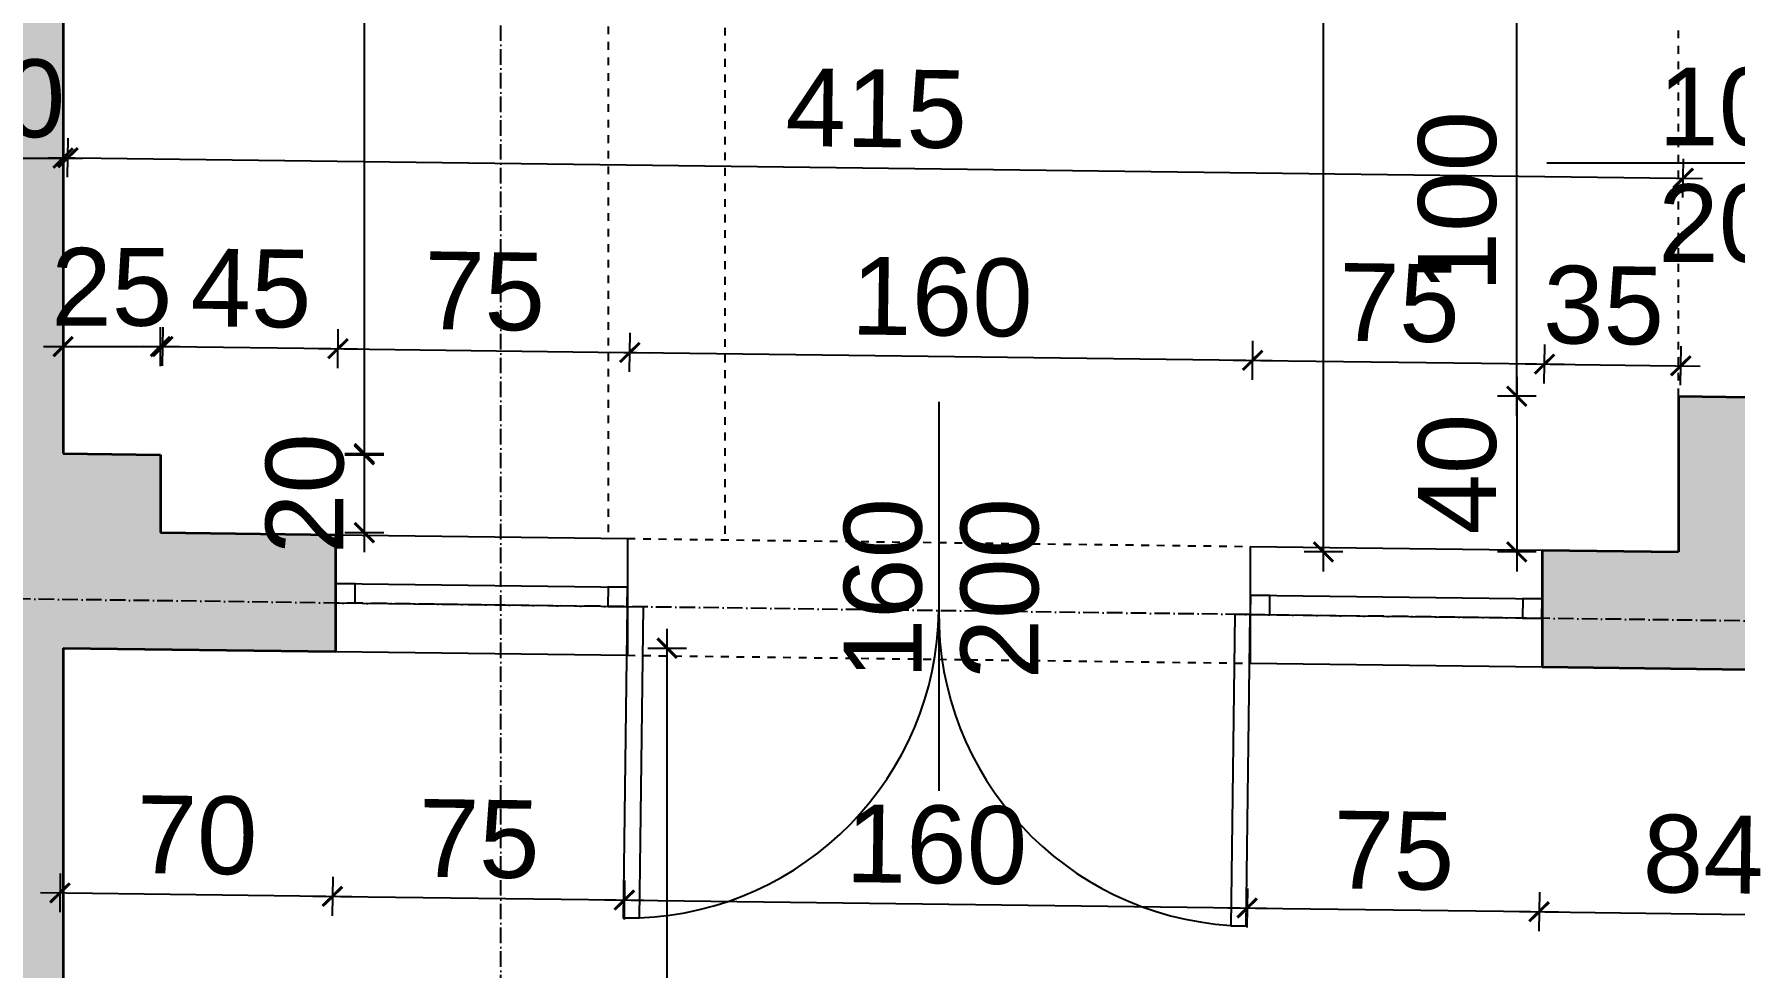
# Model space of a CAD drawing. Header units: inches. Extents: x -72385 to 39588, y -6525 to 66685.
# Drawn here: x -41119.8 to -40683.1, y 22672.8 to 22912.5 of the extents above; entities that cross this region are included whole.
import ezdxf

# ---------------------------------------------------------------- set-up
doc = ezdxf.new("R2010")
doc.units = ezdxf.units.IN
doc.header["$MEASUREMENT"] = 0
doc.linetypes.add('DashDot', pattern=[0.6, 0.4, -0.1, 0, -0.1])
doc.linetypes.add('Hidden', pattern=[0.4, 0.2, -0.2])
for name, color, linetype, lineweight in [('Врати', 251, 'Continuous', 25), ('Изгледни линии', 253, 'Continuous', 25), ('Линия на разрез', 252, 'DashDot', 25), ('Надписи врати', 252, 'Continuous', 25), ('Надписи коти вътрешни', 252, 'Continuous', 25), ('Оси', 252, 'DashDot', 25), ('Прозорци', 251, 'Continuous', 25), ('Пунктир', 253, 'Hidden', 25), ('Разрезни линии', 7, 'Continuous', 35), ('Щрих стени', 254, 'Continuous', 25)]:
    doc.layers.add(name, color=color, linetype=linetype, lineweight=lineweight)
doc.styles.add('Arial Regular', font='arial.ttf')
doc.styles.get("Standard").update_dxf_attribs({"font": 'arial.ttf'})
doc.dimstyles.new('Annotative', dxfattribs={"dimscale": 0, "dimtxt": 20, "dimasz": 5, "dimexe": 5, "dimexo": 5, "dimgap": 5, "dimtad": 1, "dimdec": 0, "dimzin": 0, "dimdsep": 46, "dimtxsty": 'Standard', "dimblk": 'ARCHTICK', "dimcen": 5, "dimdle": 5, "dimadec": 0, "dimazin": 0, "dimtfac": 1, "dimtdec": 0, "dimtofl": 0, "dimtmove": 0, "dimatfit": 3, "dimldrblk": 'ARCHTICK', "dimfxl": 5, "dimfxlon": 1, "dimtolj": 1, "dimtzin": 0, "dimarcsym": 1})

# ---------------------------------------------------------------- blocks, each defined once
blk = doc.blocks.new('_ArchTick')
at = {"color": 0, "linetype": 'ByBlock', "const_width": 0.15}
blk.add_lwpolyline([(-0.5, -0.5), (0.5, 0.5)], dxfattribs=at)
blk = doc.blocks.new('*D3079')
at = {"layer": 'Defpoints', "color": 0, "ltscale": 50, "transparency": 16777216}
for p in [(-41112.34, 23137.53), (-41112.34, 22804.75), (-41034.95, 22804.75)]:
    blk.add_point(p, dxfattribs=at)
at = {"layer": 'Надписи коти вътрешни', "color": 0, "lineweight": -2, "ltscale": 50, "transparency": 16777216}
for p, q in [((-41034.95, 23142.53), (-41034.95, 22799.75)), ((-41039.95, 23137.53), (-41029.95, 23137.53)), ((-41039.95, 22804.75), (-41029.95, 22804.75))]:
    blk.add_line(p, q, dxfattribs=at)
at = {"layer": 'Надписи коти вътрешни', "color": 0, "lineweight": -2, "ltscale": 50, "transparency": 16777216, "xscale": 5, "yscale": 5, "zscale": 5}
for p, rotation in [((-41034.95, 23137.53), 90), ((-41034.95, 22804.75), 270)]:
    blk.add_blockref('_ArchTick', p, dxfattribs=dict(at, rotation=rotation))
at = {"layer": 'Надписи коти вътрешни', "color": 0, "ltscale": 50, "transparency": 16777216, "insert": (-41050.17, 22971.14), "char_height": 20, "attachment_point": 5, "rotation": 90}
blk.add_mtext('\\A1;333', dxfattribs=at)
blk = doc.blocks.new('*D3080')
at = {"layer": 'Defpoints', "color": 0, "ltscale": 50, "transparency": 16777216}
for p in [(-41087.34, 22832.22), (-41112.34, 22804.75), (-41087.34, 22804.43)]:
    blk.add_point(p, dxfattribs=at)
at = {"layer": 'Надписи коти вътрешни', "color": 0, "lineweight": -2, "ltscale": 50, "transparency": 16777216}
for p, q in [((-41112.34, 22827.22), (-41112.34, 22837.22)), ((-41087.34, 22827.22), (-41087.34, 22837.22)), ((-41117.34, 22832.22), (-41082.34, 22832.22))]:
    blk.add_line(p, q, dxfattribs=at)
at = {"layer": 'Надписи коти вътрешни', "color": 0, "lineweight": -2, "ltscale": 50, "transparency": 16777216, "xscale": 5, "yscale": 5, "zscale": 5, "rotation": 180}
blk.add_blockref('_ArchTick', (-41112.34, 22832.22), dxfattribs=at)
at = {"layer": 'Надписи коти вътрешни', "color": 0, "lineweight": -2, "ltscale": 50, "transparency": 16777216, "xscale": 5, "yscale": 5, "zscale": 5}
blk.add_blockref('_ArchTick', (-41087.34, 22832.22), dxfattribs=at)
at = {"layer": 'Надписи коти вътрешни', "color": 0, "ltscale": 50, "transparency": 16777216, "insert": (-41099.84, 22847.43), "char_height": 20, "attachment_point": 5}
blk.add_mtext('\\A1;25', dxfattribs=at)
blk = doc.blocks.new('*D3081')
at = {"layer": 'Defpoints', "color": 0, "ltscale": 50, "transparency": 16777216}
for p in [(-41041.73, 22831.68), (-41087.34, 22784.43), (-41042.34, 22783.85)]:
    blk.add_point(p, dxfattribs=at)
at = {"layer": 'Надписи коти вътрешни', "color": 0, "lineweight": -2, "ltscale": 50, "transparency": 16777216}
for p, q in [((-41086.79, 22827.25), (-41086.66, 22837.25)), ((-41041.79, 22826.68), (-41041.66, 22836.68)), ((-41091.73, 22832.32), (-41036.73, 22831.62))]:
    blk.add_line(p, q, dxfattribs=at)
at = {"layer": 'Надписи коти вътрешни', "color": 0, "lineweight": -2, "ltscale": 50, "transparency": 16777216, "xscale": 5, "yscale": 5, "zscale": 5}
for p, rotation in [((-41086.73, 22832.25), 179.270628652551), ((-41041.73, 22831.68), 359.270628652551)]:
    blk.add_blockref('_ArchTick', p, dxfattribs=dict(at, rotation=rotation))
at = {"layer": 'Надписи коти вътрешни', "color": 0, "ltscale": 50, "transparency": 16777216, "insert": (-41064.04, 22847.13), "char_height": 20, "attachment_point": 5, "rotation": 359.2706}
blk.add_mtext('\\A1;45', dxfattribs=at)
blk = doc.blocks.new('*D3082')
at = {"layer": 'Defpoints', "color": 0, "ltscale": 50, "transparency": 16777216}
for p in [(-40966.73, 22830.72), (-41042.34, 22783.85), (-40967.34, 22782.9)]:
    blk.add_point(p, dxfattribs=at)
at = {"layer": 'Надписи коти вътрешни', "color": 0, "lineweight": -2, "ltscale": 50, "transparency": 16777216}
for p, q in [((-41041.79, 22826.68), (-41041.66, 22836.68)), ((-40966.79, 22825.72), (-40966.66, 22835.72)), ((-41046.73, 22831.74), (-40961.73, 22830.66))]:
    blk.add_line(p, q, dxfattribs=at)
at = {"layer": 'Надписи коти вътрешни', "color": 0, "lineweight": -2, "ltscale": 50, "transparency": 16777216, "xscale": 5, "yscale": 5, "zscale": 5}
for p, rotation in [((-41041.73, 22831.68), 179.2706286525434), ((-40966.73, 22830.72), 359.2706286525434)]:
    blk.add_blockref('_ArchTick', p, dxfattribs=dict(at, rotation=rotation))
at = {"layer": 'Надписи коти вътрешни', "color": 0, "ltscale": 50, "transparency": 16777216, "insert": (-41004.04, 22846.37), "char_height": 20, "attachment_point": 5, "rotation": 359.2706}
blk.add_mtext('\\A1;75', dxfattribs=at)
blk = doc.blocks.new('*D3083')
at = {"layer": 'Defpoints', "color": 0, "ltscale": 50, "transparency": 16777216}
for p in [(-40806.73, 22828.69), (-40967.34, 22782.9), (-40807.34, 22780.86)]:
    blk.add_point(p, dxfattribs=at)
at = {"layer": 'Надписи коти вътрешни', "color": 0, "lineweight": -2, "ltscale": 50, "transparency": 16777216}
for p, q in [((-40966.79, 22825.72), (-40966.66, 22835.72)), ((-40806.79, 22823.69), (-40806.66, 22833.69)), ((-40971.73, 22830.79), (-40801.73, 22828.62))]:
    blk.add_line(p, q, dxfattribs=at)
at = {"layer": 'Надписи коти вътрешни', "color": 0, "lineweight": -2, "ltscale": 50, "transparency": 16777216, "xscale": 5, "yscale": 5, "zscale": 5}
for p, rotation in [((-40966.73, 22830.72), 179.2706286525475), ((-40806.73, 22828.69), 359.2706286525475)]:
    blk.add_blockref('_ArchTick', p, dxfattribs=dict(at, rotation=rotation))
at = {"layer": 'Надписи коти вътрешни', "color": 0, "ltscale": 50, "transparency": 16777216, "insert": (-40886.53, 22844.92), "char_height": 20, "attachment_point": 5, "rotation": 359.2706}
blk.add_mtext('\\A1;160', dxfattribs=at)
blk = doc.blocks.new('*D3084')
at = {"layer": 'Defpoints', "color": 0, "ltscale": 50, "transparency": 16777216}
for p in [(-40731.73, 22827.73), (-40807.34, 22780.86), (-40732.34, 22779.91)]:
    blk.add_point(p, dxfattribs=at)
at = {"layer": 'Надписи коти вътрешни', "color": 0, "lineweight": -2, "ltscale": 50, "transparency": 16777216}
for p, q in [((-40806.79, 22823.69), (-40806.66, 22833.69)), ((-40731.79, 22822.73), (-40731.66, 22832.73)), ((-40811.73, 22828.75), (-40726.73, 22827.67))]:
    blk.add_line(p, q, dxfattribs=at)
at = {"layer": 'Надписи коти вътрешни', "color": 0, "lineweight": -2, "ltscale": 50, "transparency": 16777216, "xscale": 5, "yscale": 5, "zscale": 5}
for p, rotation in [((-40806.73, 22828.69), 179.2706286525434), ((-40731.73, 22827.73), 359.2706286525434)]:
    blk.add_blockref('_ArchTick', p, dxfattribs=dict(at, rotation=rotation))
at = {"layer": 'Надписи коти вътрешни', "color": 0, "ltscale": 50, "transparency": 16777216, "insert": (-40769.04, 22843.38), "char_height": 20, "attachment_point": 5, "rotation": 359.2706}
blk.add_mtext('\\A1;75', dxfattribs=at)
blk = doc.blocks.new('*D3085')
at = {"layer": 'Defpoints', "color": 0, "ltscale": 50, "transparency": 16777216}
for p in [(-40696.73, 22827.29), (-40732.34, 22779.91), (-40697.34, 22779.46)]:
    blk.add_point(p, dxfattribs=at)
at = {"layer": 'Надписи коти вътрешни', "color": 0, "lineweight": -2, "ltscale": 50, "transparency": 16777216}
for p, q in [((-40731.79, 22822.73), (-40731.66, 22832.73)), ((-40696.79, 22822.29), (-40696.66, 22832.29)), ((-40736.73, 22827.8), (-40691.73, 22827.22))]:
    blk.add_line(p, q, dxfattribs=at)
at = {"layer": 'Надписи коти вътрешни', "color": 0, "lineweight": -2, "ltscale": 50, "transparency": 16777216, "xscale": 5, "yscale": 5, "zscale": 5}
for p, rotation in [((-40731.73, 22827.73), 179.2706286525401), ((-40696.73, 22827.29), 359.2706286525402)]:
    blk.add_blockref('_ArchTick', p, dxfattribs=dict(at, rotation=rotation))
at = {"layer": 'Надписи коти вътрешни', "color": 0, "ltscale": 50, "transparency": 16777216, "insert": (-40716.53, 22842.76), "char_height": 20, "attachment_point": 5, "rotation": 359.2706}
blk.add_mtext('\\A1;35', dxfattribs=at)
blk = doc.blocks.new('*D3087')
at = {"layer": 'Defpoints', "color": 0, "ltscale": 50, "transparency": 16777216}
for p in [(-40738.86, 22919.47), (-40697.34, 22919.47), (-40697.34, 22819.47)]:
    blk.add_point(p, dxfattribs=at)
at = {"layer": 'Надписи коти вътрешни', "color": 0, "lineweight": -2, "ltscale": 50, "transparency": 16777216}
for p, q in [((-40738.86, 22814.47), (-40738.86, 22924.47)), ((-40733.86, 22919.47), (-40743.86, 22919.47)), ((-40733.86, 22819.47), (-40743.86, 22819.47))]:
    blk.add_line(p, q, dxfattribs=at)
at = {"layer": 'Надписи коти вътрешни', "color": 0, "lineweight": -2, "ltscale": 50, "transparency": 16777216, "xscale": 5, "yscale": 5, "zscale": 5}
for p, rotation in [((-40738.86, 22919.47), 90), ((-40738.86, 22819.47), 270)]:
    blk.add_blockref('_ArchTick', p, dxfattribs=dict(at, rotation=rotation))
at = {"layer": 'Надписи коти вътрешни', "color": 0, "ltscale": 50, "transparency": 16777216, "insert": (-40754.07, 22869.47), "char_height": 20, "attachment_point": 5, "rotation": 90}
blk.add_mtext('\\A1;100', dxfattribs=at)
blk = doc.blocks.new('*D3088')
at = {"layer": 'Defpoints', "color": 0, "ltscale": 50, "transparency": 16777216}
for p in [(-40697.34, 22819.47), (-40738.86, 22779.46), (-40697.34, 22779.46)]:
    blk.add_point(p, dxfattribs=at)
at = {"layer": 'Надписи коти вътрешни', "color": 0, "lineweight": -2, "ltscale": 50, "transparency": 16777216}
for p, q in [((-40738.86, 22824.47), (-40738.86, 22774.46)), ((-40733.86, 22819.47), (-40743.86, 22819.47)), ((-40733.86, 22779.46), (-40743.86, 22779.46))]:
    blk.add_line(p, q, dxfattribs=at)
at = {"layer": 'Надписи коти вътрешни', "color": 0, "lineweight": -2, "ltscale": 50, "transparency": 16777216, "xscale": 5, "yscale": 5, "zscale": 5}
for p, rotation in [((-40738.86, 22819.47), 90), ((-40738.86, 22779.46), 270)]:
    blk.add_blockref('_ArchTick', p, dxfattribs=dict(at, rotation=rotation))
at = {"layer": 'Надписи коти вътрешни', "color": 0, "ltscale": 50, "transparency": 16777216, "insert": (-40754.07, 22799.46), "char_height": 20, "attachment_point": 5, "rotation": 90}
blk.add_mtext('\\A1;40', dxfattribs=at)
blk = doc.blocks.new('*D3089')
at = {"layer": 'Defpoints', "color": 0, "ltscale": 50, "transparency": 16777216}
for p in [(-40696.11, 22875.49), (-41112.34, 22784.75), (-40697.34, 22779.46)]:
    blk.add_point(p, dxfattribs=at)
at = {"layer": 'Надписи коти вътрешни', "color": 0, "lineweight": -2, "ltscale": 50, "transparency": 16777216}
for p, q in [((-41111.18, 22875.77), (-41111.05, 22885.77)), ((-41116.11, 22880.83), (-40691.12, 22875.42)), ((-40696.18, 22870.49), (-40696.05, 22880.49))]:
    blk.add_line(p, q, dxfattribs=at)
at = {"layer": 'Надписи коти вътрешни', "color": 0, "lineweight": -2, "ltscale": 50, "transparency": 16777216, "xscale": 5, "yscale": 5, "zscale": 5}
for p, rotation in [((-41111.11, 22880.77), 179.2706286525472), ((-40696.11, 22875.49), 359.2706286525473)]:
    blk.add_blockref('_ArchTick', p, dxfattribs=dict(at, rotation=rotation))
at = {"layer": 'Надписи коти вътрешни', "color": 0, "ltscale": 50, "transparency": 16777216, "insert": (-40903.42, 22893.34), "char_height": 20, "attachment_point": 5, "rotation": 359.2706}
blk.add_mtext('\\A1;415', dxfattribs=at)
blk = doc.blocks.new('*D3090')
at = {"layer": 'Defpoints', "color": 0, "ltscale": 50, "transparency": 16777216}
for p in [(-40788.52, 23347.01), (-40697.34, 23347.01), (-40697.34, 22779.46)]:
    blk.add_point(p, dxfattribs=at)
at = {"layer": 'Надписи коти вътрешни', "color": 0, "lineweight": -2, "ltscale": 50, "transparency": 16777216}
for p, q in [((-40788.52, 22774.46), (-40788.52, 23352.01)), ((-40783.52, 23347.01), (-40793.52, 23347.01)), ((-40783.52, 22779.46), (-40793.52, 22779.46))]:
    blk.add_line(p, q, dxfattribs=at)
at = {"layer": 'Надписи коти вътрешни', "color": 0, "lineweight": -2, "ltscale": 50, "transparency": 16777216, "xscale": 5, "yscale": 5, "zscale": 5}
for p, rotation in [((-40788.52, 23347.01), 90), ((-40788.52, 22779.46), 270)]:
    blk.add_blockref('_ArchTick', p, dxfattribs=dict(at, rotation=rotation))
at = {"layer": 'Надписи коти вътрешни', "color": 0, "ltscale": 50, "transparency": 16777216, "insert": (-40803.73, 23063.24), "char_height": 20, "attachment_point": 5, "rotation": 90}
blk.add_mtext('\\A1;568', dxfattribs=at)
blk = doc.blocks.new('*D3091')
at = {"layer": 'Defpoints', "color": 0, "ltscale": 50, "transparency": 16777216}
for p in [(-41112.34, 22754.74), (-41042.34, 22753.85), (-41043.14, 22690.96)]:
    blk.add_point(p, dxfattribs=at)
at = {"layer": 'Надписи коти вътрешни', "color": 0, "lineweight": -2, "ltscale": 50, "transparency": 16777216}
for p, q in [((-41113.07, 22696.86), (-41113.2, 22686.86)), ((-41043.07, 22695.96), (-41043.2, 22685.97)), ((-41118.14, 22691.92), (-41038.14, 22690.9))]:
    blk.add_line(p, q, dxfattribs=at)
at = {"layer": 'Надписи коти вътрешни', "color": 0, "lineweight": -2, "ltscale": 50, "transparency": 16777216, "xscale": 5, "yscale": 5, "zscale": 5}
for p, rotation in [((-41113.14, 22691.86), 179.2706286525491), ((-41043.14, 22690.96), 359.2706286525491)]:
    blk.add_blockref('_ArchTick', p, dxfattribs=dict(at, rotation=rotation))
at = {"layer": 'Надписи коти вътрешни', "color": 0, "ltscale": 50, "transparency": 16777216, "insert": (-41077.94, 22706.62), "char_height": 20, "attachment_point": 5, "rotation": 359.2706}
blk.add_mtext('\\A1;70', dxfattribs=at)
blk = doc.blocks.new('*D3092')
at = {"layer": 'Defpoints', "color": 0, "ltscale": 50, "transparency": 16777216}
for p in [(-41042.34, 22753.85), (-40967.34, 22752.9), (-40968.14, 22690.01)]:
    blk.add_point(p, dxfattribs=at)
at = {"layer": 'Надписи коти вътрешни', "color": 0, "lineweight": -2, "ltscale": 50, "transparency": 16777216}
for p, q in [((-41043.07, 22695.96), (-41043.2, 22685.97)), ((-40968.07, 22695.01), (-40968.2, 22685.01)), ((-41048.14, 22691.03), (-40963.14, 22689.95))]:
    blk.add_line(p, q, dxfattribs=at)
at = {"layer": 'Надписи коти вътрешни', "color": 0, "lineweight": -2, "ltscale": 50, "transparency": 16777216, "xscale": 5, "yscale": 5, "zscale": 5}
for p, rotation in [((-41043.14, 22690.96), 179.270628652549), ((-40968.14, 22690.01), 359.270628652549)]:
    blk.add_blockref('_ArchTick', p, dxfattribs=dict(at, rotation=rotation))
at = {"layer": 'Надписи коти вътрешни', "color": 0, "ltscale": 50, "transparency": 16777216, "insert": (-41005.44, 22705.66), "char_height": 20, "attachment_point": 5, "rotation": 359.2706}
blk.add_mtext('\\A1;75', dxfattribs=at)
blk = doc.blocks.new('*D3093')
at = {"layer": 'Defpoints', "color": 0, "ltscale": 50, "transparency": 16777216}
for p in [(-40967.34, 22752.9), (-40807.34, 22750.86), (-40808.14, 22687.97)]:
    blk.add_point(p, dxfattribs=at)
at = {"layer": 'Надписи коти вътрешни', "color": 0, "lineweight": -2, "ltscale": 50, "transparency": 16777216}
for p, q in [((-40968.07, 22695.01), (-40968.2, 22685.01)), ((-40973.14, 22690.07), (-40803.14, 22687.91)), ((-40808.07, 22692.97), (-40808.2, 22682.97))]:
    blk.add_line(p, q, dxfattribs=at)
at = {"layer": 'Надписи коти вътрешни', "color": 0, "lineweight": -2, "ltscale": 50, "transparency": 16777216, "xscale": 5, "yscale": 5, "zscale": 5}
for p, rotation in [((-40968.14, 22690.01), 179.2706286525476), ((-40808.14, 22687.97), 359.2706286525476)]:
    blk.add_blockref('_ArchTick', p, dxfattribs=dict(at, rotation=rotation))
at = {"layer": 'Надписи коти вътрешни', "color": 0, "ltscale": 50, "transparency": 16777216, "insert": (-40887.94, 22704.2), "char_height": 20, "attachment_point": 5, "rotation": 359.2706}
blk.add_mtext('\\A1;160', dxfattribs=at)
blk = doc.blocks.new('*D3094')
at = {"layer": 'Defpoints', "color": 0, "ltscale": 50, "transparency": 16777216}
for p in [(-40807.34, 22750.86), (-40732.34, 22749.91), (-40733.14, 22687.02)]:
    blk.add_point(p, dxfattribs=at)
at = {"layer": 'Надписи коти вътрешни', "color": 0, "lineweight": -2, "ltscale": 50, "transparency": 16777216}
for p, q in [((-40808.07, 22692.97), (-40808.2, 22682.97)), ((-40733.07, 22692.02), (-40733.2, 22682.02)), ((-40813.14, 22688.04), (-40728.14, 22686.95))]:
    blk.add_line(p, q, dxfattribs=at)
at = {"layer": 'Надписи коти вътрешни', "color": 0, "lineweight": -2, "ltscale": 50, "transparency": 16777216, "xscale": 5, "yscale": 5, "zscale": 5}
for p, rotation in [((-40808.14, 22687.97), 179.2706286525489), ((-40733.14, 22687.02), 359.2706286525489)]:
    blk.add_blockref('_ArchTick', p, dxfattribs=dict(at, rotation=rotation))
at = {"layer": 'Надписи коти вътрешни', "color": 0, "ltscale": 50, "transparency": 16777216, "insert": (-40770.44, 22702.67), "char_height": 20, "attachment_point": 5, "rotation": 359.2706}
blk.add_mtext('\\A1;75', dxfattribs=at)
blk = doc.blocks.new('*D5395')
at = {"layer": 'Defpoints', "color": 0, "ltscale": 50, "transparency": 16777216}
for p in [(-40732.34, 22749.91), (-40648.3, 22748.84), (-40649.1, 22685.95)]:
    blk.add_point(p, dxfattribs=at)
at = {"layer": 'Надписи коти вътрешни', "color": 0, "lineweight": -2, "ltscale": 50, "transparency": 16777216}
for p, q in [((-40733.07, 22692.02), (-40733.2, 22682.02)), ((-40649.04, 22690.95), (-40649.17, 22680.95)), ((-40738.14, 22687.08), (-40644.1, 22685.88))]:
    blk.add_line(p, q, dxfattribs=at)
at = {"layer": 'Надписи коти вътрешни', "color": 0, "lineweight": -2, "ltscale": 50, "transparency": 16777216, "xscale": 5, "yscale": 5, "zscale": 5}
for p, rotation in [((-40733.14, 22687.02), 179.2706286525463), ((-40649.1, 22685.95), 359.2706286525463)]:
    blk.add_blockref('_ArchTick', p, dxfattribs=dict(at, rotation=rotation))
at = {"layer": 'Надписи коти вътрешни', "color": 0, "ltscale": 50, "transparency": 16777216, "insert": (-40690.93, 22701.69), "char_height": 20, "attachment_point": 5, "rotation": 359.2706}
blk.add_mtext('\\A1;84', dxfattribs=at)
blk = doc.blocks.new('*D3107')
at = {"layer": 'Defpoints', "color": 0, "ltscale": 50, "transparency": 16777216}
for p in [(-41112.34, 22754.74), (-40648.3, 22748.84), (-41114.79, 22562.04)]:
    blk.add_point(p, dxfattribs=at)
at = {"layer": 'Надписи коти вътрешни', "color": 0, "lineweight": -2, "ltscale": 50, "transparency": 16777216}
for p, q in [((-41114.73, 22567.04), (-41114.85, 22557.04)), ((-40645.76, 22556.06), (-41119.79, 22562.1)), ((-40650.69, 22561.13), (-40650.82, 22551.13))]:
    blk.add_line(p, q, dxfattribs=at)
at = {"layer": 'Надписи коти вътрешни', "color": 0, "lineweight": -2, "ltscale": 50, "transparency": 16777216, "xscale": 5, "yscale": 5, "zscale": 5}
for p, rotation in [((-41114.79, 22562.04), 179.2706267424351), ((-40650.76, 22556.13), 359.2706267424351)]:
    blk.add_blockref('_ArchTick', p, dxfattribs=dict(at, rotation=rotation))
at = {"layer": 'Надписи коти вътрешни', "color": 0, "ltscale": 50, "transparency": 16777216, "insert": (-40882.58, 22574.29), "char_height": 20, "attachment_point": 5, "rotation": 359.2706}
blk.add_mtext('\\A1;464', dxfattribs=at)
blk = doc.blocks.new('*D3109')
at = {"layer": 'Defpoints', "color": 0, "ltscale": 50, "transparency": 16777216}
for p in [(-41112.34, 22754.74), (-40957.15, 22754.74), (-41112.34, 22434.72)]:
    blk.add_point(p, dxfattribs=at)
at = {"layer": 'Надписи коти вътрешни', "color": 0, "lineweight": -2, "ltscale": 50, "transparency": 16777216}
for p, q in [((-40957.15, 22429.72), (-40957.15, 22759.74)), ((-40962.15, 22754.74), (-40952.15, 22754.74)), ((-40962.15, 22434.72), (-40952.15, 22434.72))]:
    blk.add_line(p, q, dxfattribs=at)
at = {"layer": 'Надписи коти вътрешни', "color": 0, "lineweight": -2, "ltscale": 50, "transparency": 16777216, "xscale": 5, "yscale": 5, "zscale": 5}
for p, rotation in [((-40957.15, 22754.74), 90), ((-40957.15, 22434.72), 270)]:
    blk.add_blockref('_ArchTick', p, dxfattribs=dict(at, rotation=rotation))
at = {"layer": 'Надписи коти вътрешни', "color": 0, "ltscale": 50, "transparency": 16777216, "insert": (-40972.37, 22594.73), "char_height": 20, "attachment_point": 5, "rotation": 90}
blk.add_mtext('\\A1;320', dxfattribs=at)
blk = doc.blocks.new('*D3196')
at = {"layer": 'Defpoints', "color": 0, "ltscale": 50, "transparency": 16777216}
for p in [(-41087.34, 22804.43), (-41087.34, 22784.43), (-41034.95, 22784.43)]:
    blk.add_point(p, dxfattribs=at)
at = {"layer": 'Надписи коти вътрешни', "color": 0, "lineweight": -2, "ltscale": 50, "transparency": 16777216}
for p, q in [((-41034.95, 22809.43), (-41034.95, 22779.43)), ((-41039.95, 22804.43), (-41029.95, 22804.43)), ((-41039.95, 22784.43), (-41029.95, 22784.43))]:
    blk.add_line(p, q, dxfattribs=at)
at = {"layer": 'Надписи коти вътрешни', "color": 0, "lineweight": -2, "ltscale": 50, "transparency": 16777216, "xscale": 5, "yscale": 5, "zscale": 5}
for p, rotation in [((-41034.95, 22804.43), 90), ((-41034.95, 22784.43), 270)]:
    blk.add_blockref('_ArchTick', p, dxfattribs=dict(at, rotation=rotation))
at = {"layer": 'Надписи коти вътрешни', "color": 0, "ltscale": 50, "transparency": 16777216, "insert": (-41050.16, 22794.43), "char_height": 20, "attachment_point": 5, "rotation": 90}
blk.add_mtext('\\A1;20', dxfattribs=at)
blk = doc.blocks.new('*D7434')
at = {"layer": 'Defpoints', "color": 0, "ltscale": 10, "transparency": 16777216}
for p in [(-41142.34, 22905.35), (-41112.34, 22905.35), (-41112.34, 22880.66)]:
    blk.add_point(p, dxfattribs=at)
at = {"layer": 'Надписи коти вътрешни', "color": 0, "lineweight": -2, "ltscale": 10, "transparency": 16777216}
for p, q in [((-41142.34, 22885.66), (-41142.34, 22875.66)), ((-41112.34, 22885.66), (-41112.34, 22875.66)), ((-41147.34, 22880.66), (-41107.34, 22880.66))]:
    blk.add_line(p, q, dxfattribs=at)
at = {"layer": 'Надписи коти вътрешни', "color": 0, "lineweight": -2, "ltscale": 10, "transparency": 16777216, "xscale": 5, "yscale": 5, "zscale": 5, "rotation": 180}
blk.add_blockref('_ArchTick', (-41142.34, 22880.66), dxfattribs=at)
at = {"layer": 'Надписи коти вътрешни', "color": 0, "lineweight": -2, "ltscale": 10, "transparency": 16777216, "xscale": 5, "yscale": 5, "zscale": 5}
blk.add_blockref('_ArchTick', (-41112.34, 22880.66), dxfattribs=at)
at = {"layer": 'Надписи коти вътрешни', "color": 0, "ltscale": 10, "transparency": 16777216, "insert": (-41127.34, 22895.88), "char_height": 20, "attachment_point": 5}
blk.add_mtext('\\A1;30', dxfattribs=at)

msp = doc.modelspace()

# ---------------------------------------------------------------- hatches: boundary and pattern name
at = {"layer": 'Щрих стени', "ltscale": 10}
h = msp.add_hatch(color=256, dxfattribs=at)
h.dxf.hatch_style = 1
h.paths.add_polyline_path([(-42607.34, 24003.88), (-42642.34, 24004.32), (-42642.34, 23969.32), (-42607.34, 23968.87)])
h.paths.add_polyline_path([(-42094.84, 23394.8), (-42299.84, 23397.41), (-42299.84, 23427.37), (-42309.84, 23427.49), (-42309.84, 23920.08), (-42307.34, 23920.05), (-42307.34, 24000.06), (-42342.34, 24000.5), (-42342.34, 23920.49), (-42339.84, 23920.46), (-42339.84, 23427.87), (-42349.84, 23428), (-42349.84, 23398.05), (-42549.84, 23400.59), (-42549.84, 23370.59), (-42349.84, 23368.05), (-42349.84, 23337.99), (-42299.84, 23337.36), (-42299.84, 23367.41), (-42094.84, 23364.8)])
h.paths.add_polyline_path([(-42007.34, 23996.24), (-42042.34, 23996.68), (-42042.34, 23961.68), (-42007.34, 23961.23)])
h.paths.add_polyline_path([(-41499.84, 23387.23), (-41699.84, 23389.77), (-41699.84, 23419.73), (-41709.84, 23419.85), (-41709.84, 23912.44), (-41707.34, 23912.41), (-41707.34, 23992.42), (-41742.34, 23992.86), (-41742.34, 23912.86), (-41739.84, 23912.82), (-41739.84, 23420.24), (-41774.84, 23420.68), (-41774.84, 23390.73), (-41934.84, 23392.76), (-41934.84, 23362.76), (-41749.84, 23360.41), (-41749.84, 23330.36), (-41699.84, 23329.72), (-41699.84, 23359.77), (-41499.84, 23357.22)])
h.paths.add_polyline_path([(-41407.34, 23988.6), (-41442.34, 23989.04), (-41442.34, 23954.04), (-41407.34, 23953.6)])
h.paths.add_polyline_path([(-40222.34, 23973.51), (-40717.34, 23979.81), (-40717.34, 23964.81), (-40907.34, 23967.23), (-40907.34, 23982.23), (-41142.34, 23985.22), (-41142.34, 23905.22), (-41107.34, 23904.77), (-41107.34, 23949.78), (-40697.34, 23944.56), (-40697.34, 23657.03), (-40667.34, 23656.65), (-40667.34, 23929.17), (-40622.34, 23928.6), (-40622.34, 23943.6), (-40257.34, 23938.96), (-40257.34, 23683.93), (-40267.34, 23684.06), (-40267.34, 23609.06), (-40257.34, 23608.93), (-40257.34, 23371.41), (-40497.34, 23374.46), (-40497.34, 23344.46), (-40257.34, 23341.41), (-40257.34, 23098.89), (-40267.34, 23099.01), (-40267.34, 23024.01), (-40257.34, 23023.88), (-40257.34, 22773.86), (-40647.34, 22778.83), (-40647.34, 22798.83), (-40667.34, 22799.08), (-40667.34, 22819.08), (-40697.34, 22819.47), (-40697.34, 22779.46), (-40732.34, 22779.91), (-40732.34, 22749.91), (-40207.34, 22743.22), (-40207.34, 22763.22), (-40222.34, 22763.41)])
h.paths.add_polyline_path([(-40597.34, 23405.74), (-40667.34, 23406.63), (-40667.34, 23436.63), (-40697.34, 23437.02), (-40697.34, 23377.01), (-41069.84, 23381.75), (-41069.84, 23407.01), (-41199.84, 23408.66), (-41199.84, 23383.41), (-41339.84, 23385.19), (-41339.84, 23355.19), (-41199.84, 23353.41), (-41199.84, 23328.66), (-41142.34, 23327.93), (-41142.34, 23297.92), (-41112.34, 23297.54), (-41112.34, 23327.54), (-41069.84, 23327), (-41069.84, 23351.75), (-40697.34, 23347.01), (-40697.34, 22919.47), (-40667.34, 22919.09), (-40667.34, 23346.63), (-40597.34, 23345.74)])
h.paths.add_polyline_path([(-41112.34, 23137.53), (-41142.34, 23137.91), (-41142.34, 23082.65), (-41949.84, 23092.93), (-41949.84, 23062.93), (-41749.84, 23060.38), (-41749.84, 22910.37), (-41744.84, 22910.31), (-41744.84, 23060.32), (-41207.34, 23053.48), (-41207.34, 22983.47), (-41142.34, 22982.64), (-41142.34, 22792.63), (-41182.34, 22793.14), (-41182.34, 22728.13), (-41699.84, 22734.72), (-41699.84, 22819.73), (-41749.84, 22820.36), (-41749.84, 22765.36), (-41774.84, 22765.68), (-41774.84, 22730.67), (-41754.84, 22730.42), (-41142.34, 22722.62), (-41142.34, 22185.08), (-41707.34, 22192.27), (-41707.34, 22237.28), (-41742.34, 22237.72), (-41742.34, 22157.71), (-41738.03, 22019.81), (-41401.27, 22028.66), (-41401.8, 22048.66), (-41708.66, 22040.59), (-41712, 22147.33), (-41124.55, 22139.85), (-41121.98, 22056.01), (-41321.83, 22050.76), (-41321.3, 22030.77), (-41291.31, 22031.56), (-41289.48, 21971.58), (-41269.48, 21972.11), (-41271.32, 22032.08), (-41121.37, 22036.02), (-41116.17, 21866.1), (-41098.68, 21866.56), (-41107.34, 22149.63), (-41097.34, 22149.5), (-41097.34, 22184.51), (-41112.34, 22184.7), (-41112.34, 22404.71), (-41077.34, 22404.27), (-41077.34, 22434.27), (-41112.34, 22434.72), (-41112.34, 22754.74), (-41042.34, 22753.85), (-41042.34, 22783.85), (-41087.34, 22784.43), (-41087.34, 22804.43), (-41112.34, 22804.75)])

# ---------------------------------------------------------------- linework, layer by layer
at = {"layer": 'Врати', "ltscale": 50}
for points in [[(-40967.34, 22765.4), (-40963.34, 22765.35), (-40964.36, 22685.35), (-40968.36, 22685.4)], [(-40807.34, 22763.36), (-40811.34, 22763.41), (-40812.36, 22683.41), (-40808.36, 22683.36)]]:
    msp.add_lwpolyline(points, close=True, dxfattribs=at)
for centre, start, end in [((-40967.34, 22765.4), 272.1366, 359.2706), ((-40807.34, 22763.36), 179.2706, 266.4046)]:
    msp.add_arc(centre, 80.01, start, end, dxfattribs=at)
at = {"layer": 'Изгледни линии', "ltscale": 50}
for p, q in [((-41042.34, 22783.85), (-40967.34, 22782.9)), ((-40967.34, 22782.9), (-40967.34, 22752.9)), ((-40807.34, 22780.86), (-40807.34, 22750.86)), ((-40807.34, 22780.86), (-40732.34, 22779.91)), ((-41042.34, 22753.85), (-40967.34, 22752.9)), ((-40807.34, 22750.86), (-40732.34, 22749.91))]:
    msp.add_line(p, q, dxfattribs=at)
at = {"layer": 'Линия на разрез', "ltscale": 10}
msp.add_line((-40999.92, 22148.26), (-40999.92, 24115.76), dxfattribs=at)
at = {"layer": 'Надписи врати', "ltscale": 50}
for p, q in [((-40731.18, 22879.41), (-40631.18, 22879.41)), ((-40887.25, 22718.07), (-40887.25, 22818.07))]:
    msp.add_line(p, q, dxfattribs=at)
at = {"layer": 'Оси', "ltscale": 10}
msp.add_lwpolyline([(-39839.84, 22751.04), (-51384.84, 22898.02), (-51384.84, 23028.03), (-52799.84, 23046.04)], dxfattribs=at)
at = {"layer": 'Прозорци', "ltscale": 50}
for p, q in [((-41042.34, 22771.35), (-40967.34, 22770.4)), ((-40807.34, 22768.36), (-40732.34, 22767.41)), ((-41042.34, 22766.35), (-40967.34, 22765.4)), ((-40807.34, 22763.36), (-40732.34, 22762.41))]:
    msp.add_line(p, q, dxfattribs=at)
for points in [[(-41037.34, 22766.29), (-41037.27, 22771.29), (-41042.27, 22771.35), (-41042.34, 22766.35), (-41037.34, 22766.29)], [(-40967.4, 22765.4), (-40967.34, 22770.4), (-40972.34, 22770.46), (-40972.4, 22765.46), (-40967.4, 22765.4)], [(-40802.34, 22763.3), (-40802.27, 22768.3), (-40807.27, 22768.36), (-40807.34, 22763.36), (-40802.34, 22763.3)], [(-40732.4, 22762.41), (-40732.34, 22767.41), (-40737.34, 22767.47), (-40737.4, 22762.47), (-40732.4, 22762.41)]]:
    msp.add_lwpolyline(points, dxfattribs=at)
at = {"layer": 'Пунктир', "ltscale": 10}
for p, q in [((-40972.34, 23350.51), (-40972.34, 22782.96)), ((-40942.34, 23350.13), (-40942.34, 22782.58)), ((-40697.34, 22819.47), (-40697.34, 22919.47)), ((-40967.34, 22782.9), (-40807.34, 22780.86)), ((-40967.34, 22752.9), (-40807.34, 22750.86))]:
    msp.add_line(p, q, dxfattribs=at)
at = {"layer": 'Разрезни линии', "ltscale": 50}
for p, q in [((-41112.34, 23137.53), (-41112.34, 22804.75)), ((-40697.34, 22819.47), (-40667.34, 22819.08)), ((-40697.34, 22819.47), (-40697.34, 22779.46)), ((-41112.34, 22804.75), (-41087.34, 22804.43)), ((-41087.34, 22804.43), (-41087.34, 22784.43)), ((-41087.34, 22784.43), (-41042.34, 22783.85)), ((-41042.34, 22783.85), (-41042.34, 22753.85)), ((-40732.34, 22779.91), (-40732.34, 22749.91)), ((-40732.34, 22779.91), (-40697.34, 22779.46)), ((-41112.34, 22754.74), (-41042.34, 22753.85)), ((-41112.34, 22754.74), (-41112.34, 22434.72)), ((-40732.34, 22749.91), (-40207.34, 22743.22))]:
    msp.add_line(p, q, dxfattribs=at)

# ---------------------------------------------------------------- texts
at = {"layer": 'Надписи врати', "ltscale": 100, "char_height": 20, "width": 180.4891, "attachment_point": 1, "style": 'Arial Regular'}
for s, insert in [('100', (-40702.52, 22903.93)), ('200', (-40702.52, 22873.93))]:
    msp.add_mtext(s, dxfattribs=dict(at, insert=insert))
at = {"layer": 'Надписи врати', "ltscale": 100, "char_height": 20, "width": 180.4891, "attachment_point": 1, "rotation": 90, "style": 'Arial Regular'}
for s, insert in [('160', (-40911.76, 22746.73)), ('200', (-40881.76, 22746.73))]:
    msp.add_mtext(s, dxfattribs=dict(at, insert=insert))

# ---------------------------------------------------------------- dimensions: what is measured, and where the dimension line sits
at = {"layer": 'Надписи коти вътрешни', "ltscale": 50}
for base, p1, p2, picture, middle in [((-40788.52, 23347.01), (-40697.34, 22779.46), (-40697.34, 23347.01), '*D3090', (-40803.73, 23063.24)), ((-40738.86, 22919.47), (-40697.34, 22819.47), (-40697.34, 22919.47), '*D3087', (-40754.07, 22869.47)), ((-40738.86, 22779.46), (-40697.34, 22819.47), (-40697.34, 22779.46), '*D3088', (-40754.07, 22799.46))]:
    dim = msp.add_linear_dim(base=base, p1=p1, p2=p2, angle=90, dimstyle='Annotative', override={"dimscale": 0, "dimtix": 0, "dimtofl": 0, "dimtmove": 0, "dimatfit": 3}, dxfattribs=at)
    dim.commit()
    dim.dimension.update_dxf_attribs({"geometry": picture, "text_midpoint": middle})
for p1, p2, distance, picture, middle in [((-41112.34, 23137.53), (-41112.34, 22804.75), 77.39, '*D3079', (-41050.17, 22971.14)), ((-41112.34, 22784.75), (-40697.34, 22779.46), 96.03, '*D3089', (-40903.42, 22893.34)), ((-41087.34, 22784.43), (-41042.34, 22783.85), 47.83, '*D3081', (-41064.04, 22847.13)), ((-41042.34, 22783.85), (-40967.34, 22782.9), 47.83, '*D3082', (-41004.04, 22846.37)), ((-40967.34, 22782.9), (-40807.34, 22780.86), 47.83, '*D3083', (-40886.53, 22844.92)), ((-40807.34, 22780.86), (-40732.34, 22779.91), 47.83, '*D3084', (-40769.04, 22843.38)), ((-41112.34, 22434.72), (-41112.34, 22754.74), -155.19, '*D3109', (-40972.37, 22594.73)), ((-40648.3, 22748.84), (-41112.34, 22754.74), 192.72, '*D3107', (-40882.58, 22574.29)), ((-41112.34, 22754.74), (-41042.34, 22753.85), -62.89, '*D3091', (-41077.94, 22706.62)), ((-41042.34, 22753.85), (-40967.34, 22752.9), -62.89, '*D3092', (-41005.44, 22705.66)), ((-40967.34, 22752.9), (-40807.34, 22750.86), -62.89, '*D3093', (-40887.94, 22704.2)), ((-40807.34, 22750.86), (-40732.34, 22749.91), -62.89, '*D3094', (-40770.44, 22702.67)), ((-40732.34, 22749.91), (-40648.3, 22748.84), -62.89, '*D5395', (-40690.93, 22701.69))]:
    dim = msp.add_aligned_dim(p1=p1, p2=p2, distance=distance, dimstyle='Annotative', override={"dimscale": 0, "dimtix": 0, "dimtofl": 0, "dimtmove": 0, "dimatfit": 3}, dxfattribs=at)
    dim.commit()
    dim.dimension.update_dxf_attribs({"geometry": picture, "text_midpoint": middle})
at = {"layer": 'Надписи коти вътрешни', "ltscale": 10}
dim = msp.add_linear_dim(base=(-41112.34, 22880.66), p1=(-41142.34, 22905.35), p2=(-41112.34, 22905.35), angle=0, dimstyle='Annotative', override={"dimscale": 0, "dimtix": 0, "dimtofl": 0, "dimtmove": 0, "dimatfit": 3}, dxfattribs=at)
dim.commit()
dim.dimension.update_dxf_attribs({"geometry": '*D7434', "text_midpoint": (-41127.34, 22880.66), "dimtype": 129})
at = {"layer": 'Надписи коти вътрешни', "ltscale": 50}
dim = msp.add_linear_dim(base=(-41087.34, 22832.22), p1=(-41112.34, 22804.75), p2=(-41087.34, 22804.43), dimstyle='Annotative', override={"dimscale": 0, "dimtix": 0, "dimtofl": 0, "dimtmove": 0, "dimatfit": 3}, dxfattribs=at)
dim.commit()
dim.dimension.update_dxf_attribs({"geometry": '*D3080', "text_midpoint": (-41099.84, 22832.22), "dimtype": 128})
for base, p1, p2, angle, picture, middle, dimtype in [((-40696.73, 22827.29), (-40732.34, 22779.91), (-40697.34, 22779.46), 359.2706, '*D3085', (-40716.73, 22827.54), 129), ((-41034.95, 22784.43), (-41087.34, 22804.43), (-41087.34, 22784.43), 90, '*D3196', (-41034.95, 22794.43), 128)]:
    dim = msp.add_linear_dim(base=base, p1=p1, p2=p2, angle=angle, dimstyle='Annotative', override={"dimscale": 0, "dimtix": 0, "dimtofl": 0, "dimtmove": 0, "dimatfit": 3}, dxfattribs=at)
    dim.commit()
    dim.dimension.update_dxf_attribs({"geometry": picture, "text_midpoint": middle, "dimtype": dimtype})

doc.saveas('drawing.dxf')
